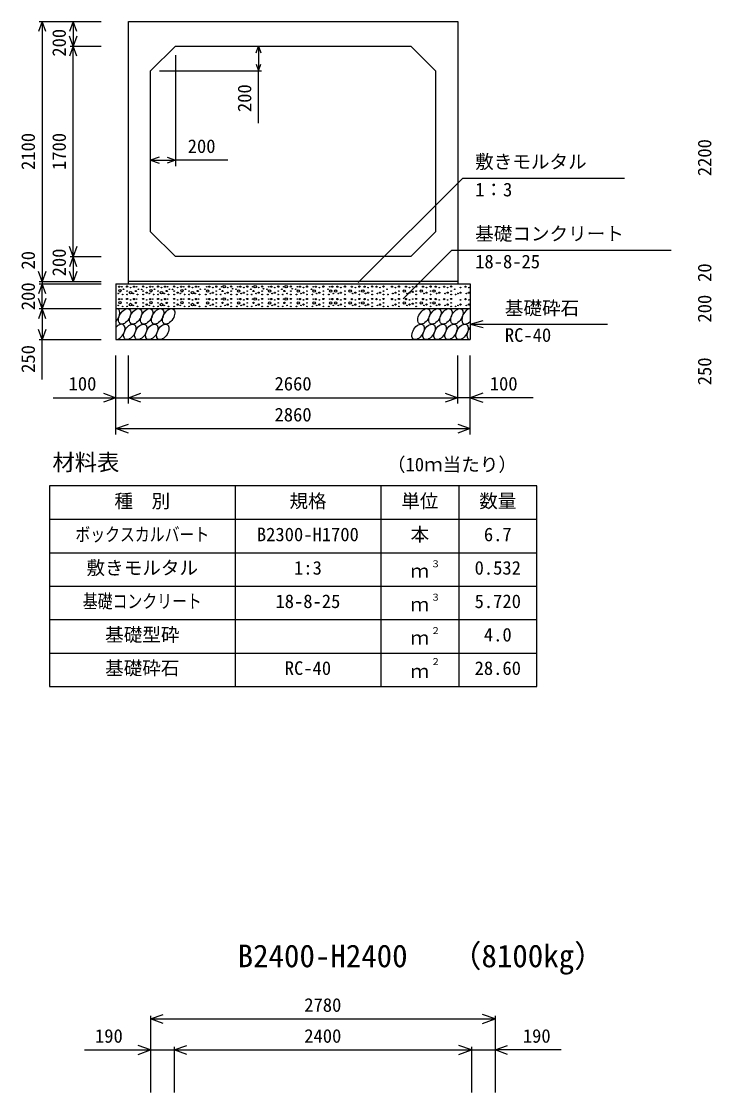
# Model space of a CAD drawing. Units: millimetres, scale not verified. Extents: x -100800 to 100800, y -35640 to 35640.
# Drawn here: x 15906 to 21477, y 9158 to 17810 of the extents above; entities that cross this region are included whole.
import ezdxf
from ezdxf.enums import TextEntityAlignment as Align

# ---------------------------------------------------------------- set-up
doc = ezdxf.new("R2010")
doc.units = ezdxf.units.MM
doc.header["$LTSCALE"] = 120
for name, color, linetype, lineweight in [('0-0_DIM', 7, 'Continuous', 25), ('0-2_HATCH', 6, 'Continuous', 25), ('0-3_HYO', 3, 'Continuous', 25), ('0-4_HYO2', 4, 'Continuous', 25), ('0-5_OUTLINE', 3, 'Continuous', 25), ('0-7_TXT', 7, 'Continuous', 25)]:
    doc.layers.add(name, color=color, linetype=linetype, lineweight=lineweight)
doc.styles.add('ＭＳ ゴシック', font='')
doc.styles.get('ＭＳ ゴシック').set_extended_font_data('MS Gothic')

msp = doc.modelspace()

# ---------------------------------------------------------------- linework, layer by layer
at = {"layer": '0-0_DIM'}
for p, q in [((16049, 17810.3), (16549.1, 17810.3)), ((16073, 17810.3), (16073, 15710.3)), ((16323, 17810.3), (16323, 17610.3)), ((16299, 17610.3), (16549.1, 17610.3)), ((16323, 15910.3), (16323, 17610.3)), ((17819.5, 17610.3), (17819.5, 17410.3)), ((17149.1, 17538.3), (17149.1, 16641.7)), ((17021.1, 17410.3), (17843.5, 17410.3)), ((17819.5, 16989.5), (17819.5, 17410.3)), ((16949.1, 16689.7), (17149.1, 16689.7)), ((17573.2, 16689.7), (17149.1, 16689.7)), ((19469, 16544.2), (18624.9, 15700.2)), ((19469, 16544.2), (20774.7, 16544.2)), ((19381.3, 15963.1), (18988.5, 15570.3)), ((19381.3, 15963.1), (21150.3, 15963.1)), ((16299, 15910.3), (16549.1, 15910.3)), ((16323, 15910.3), (16323, 15710.3)), ((16049, 15710.3), (16549.1, 15710.3)), ((16049, 15690.3), (16549.1, 15690.3)), ((16073, 15710.3), (16073, 15690.3)), ((16073, 15490.3), (16073, 15690.3)), ((16049, 15490.3), (16549.1, 15490.3)), ((16073, 15490.3), (16073, 15240.3)), ((19529.1, 15365.3), (19633.4, 15393.3)), ((19529.1, 15365.3), (20638, 15365.3)), ((19529.1, 15365.3), (19633.4, 15337.3)), ((16049, 15240.3), (16549.1, 15240.3)), ((16073, 14918.2), (16073, 15240.3)), ((16669.1, 14473.1), (16669.1, 15112.7)), ((16769.1, 14723.1), (16769.1, 15112.7)), ((19429.1, 14723.1), (19429.1, 15112.7)), ((19529.1, 14473.1), (19529.1, 15112.7)), ((16161.1, 14771.1), (16669.1, 14771.1)), ((16669.1, 14771.1), (16769.1, 14771.1)), ((16769.1, 14771.1), (19429.1, 14771.1)), ((16669.1, 14521.1), (19529.1, 14521.1)), ((16949.1, 9776.6), (16949.1, 9158)), ((16949.1, 9752.6), (19729.1, 9752.6)), ((19729.1, 9776.6), (19729.1, 9158)), ((17139.1, 9526.6), (17139.1, 9158)), ((19539.1, 9526.6), (19539.1, 9158)), ((16416.4, 9502.6), (16949.1, 9502.6)), ((20261.8, 9502.6), (19729.1, 9502.6))]:
    msp.add_line(p, q, dxfattribs=at)
for points in [[(16102.6, 17729.1), (16073, 17810.3), (16043.5, 17729.1)], [(16352.6, 17729.1), (16323, 17810.3), (16293.5, 17729.1)], [(16352.6, 17691.5), (16323, 17610.3), (16293.5, 17691.5)], [(16352.6, 17529.1), (16323, 17610.3), (16293.5, 17529.1)], [(17799.8, 17556.2), (17819.5, 17610.3), (17839.2, 17556.2)], [(17799.8, 17464.4), (17819.5, 17410.3), (17839.2, 17464.4)], [(17016.8, 16714.3), (16949.1, 16689.7), (17016.8, 16665)], [(17081.4, 16714.3), (17149.1, 16689.7), (17081.4, 16665)], [(16352.6, 15991.5), (16323, 15910.3), (16293.5, 15991.5)], [(16352.6, 15829.1), (16323, 15910.3), (16293.5, 15829.1)], [(16102.6, 15791.5), (16073, 15710.3), (16043.5, 15791.5)], [(16352.6, 15791.5), (16323, 15710.3), (16293.5, 15791.5)], [(16102.6, 15609.1), (16073, 15690.3), (16043.5, 15609.1)], [(16102.6, 15571.5), (16073, 15490.3), (16043.5, 15571.5)], [(16102.6, 15409.1), (16073, 15490.3), (16043.5, 15409.1)], [(16102.6, 15321.5), (16073, 15240.3), (16043.5, 15321.5)], [(16567.6, 14808), (16669.1, 14771.1), (16567.6, 14734.1)], [(16870.6, 14734.1), (16769.1, 14771.1), (16870.6, 14808)], [(19327.6, 14808), (19429.1, 14771.1), (19327.6, 14734.1)], [(19630.6, 14808), (19529.1, 14771.1), (19630.6, 14734.1)], [(20037.1, 14771.1), (19529.1, 14771.1), (19429.1, 14771.1)], [(16770.6, 14484.1), (16669.1, 14521.1), (16770.6, 14558)], [(19427.6, 14558), (19529.1, 14521.1), (19427.6, 14484.1)], [(17050.6, 9715.7), (16949.1, 9752.6), (17050.6, 9789.6)], [(19627.6, 9715.7), (19729.1, 9752.6), (19627.6, 9789.6)], [(16847.6, 9465.7), (16949.1, 9502.6), (16847.6, 9539.6)], [(17240.6, 9465.7), (17139.1, 9502.6), (17240.6, 9539.6)], [(19437.6, 9465.7), (19539.1, 9502.6), (19437.6, 9539.6)], [(19830.6, 9465.7), (19729.1, 9502.6), (19830.6, 9539.6)], [(16949.1, 9502.6), (17139.1, 9502.6), (19539.1, 9502.6), (19729.1, 9502.6)]]:
    msp.add_lwpolyline(points, dxfattribs=at)
at = {"layer": '0-2_HATCH'}
for centre, radius in [((16695.1, 15667.5), 5), ((16716.2, 15667.5), 2.5), ((16759.1, 15668.4), 5), ((16787.1, 15660.5), 2.5), ((16815.1, 15667.5), 5), ((16836.2, 15667.5), 2.5), ((16889.1, 15668.4), 5), ((16917.1, 15660.5), 2.5), ((16945.1, 15667.5), 5), ((16966.2, 15667.5), 2.5), ((17009.1, 15668.4), 5), ((17037.1, 15660.5), 2.5), ((17065.1, 15667.5), 5), ((17086.2, 15667.5), 2.5), ((17139.1, 15668.4), 5), ((17167.1, 15660.5), 2.5), ((17195.1, 15667.5), 5), ((17216.2, 15667.5), 2.5), ((17259.1, 15668.4), 5), ((17287.1, 15660.5), 2.5), ((17315.1, 15667.5), 5), ((17336.2, 15667.5), 2.5), ((17402, 15667.5), 2.5), ((17423.1, 15667.5), 5), ((17451.1, 15660.5), 2.5), ((17479.1, 15668.4), 5), ((17522, 15667.5), 2.5), ((17543.1, 15667.5), 10), ((17571.1, 15660.5), 2.5), ((17599.1, 15668.4), 5), ((17652, 15667.5), 2.5), ((17673.1, 15667.5), 5), ((17701.1, 15660.5), 2.5), ((17729.1, 15668.4), 5), ((17772, 15667.5), 2.5), ((17793.1, 15667.5), 10), ((17821.1, 15660.5), 2.5), ((17849.1, 15668.4), 5), ((17902, 15667.5), 2.5), ((17923.1, 15667.5), 5), ((17951.1, 15660.5), 2.5), ((17979.1, 15668.4), 5), ((18022, 15667.5), 2.5), ((18043.1, 15667.5), 10), ((18081, 15668.4), 5), ((18133.9, 15667.5), 2.5), ((18154.9, 15667.5), 5), ((18182.9, 15660.5), 2.5), ((18211, 15668.4), 5), ((18261.9, 15667.5), 2.5), ((18282.9, 15667.5), 5), ((18311, 15660.5), 2.5), ((18343.9, 15668.4), 5), ((18394.8, 15667.5), 2.5), ((18415.9, 15667.5), 5), ((18456.5, 15667.5), 5), ((18484.6, 15660.5), 2.5), ((18517.5, 15668.4), 5), ((18573.4, 15667.5), 5), ((18601.4, 15660.5), 2.5), ((18634.3, 15668.4), 5), ((18676.1, 15667.5), 5), ((18704.1, 15660.5), 2.5), ((18737, 15668.4), 5), ((18772.3, 15667.5), 5), ((18800.3, 15660.5), 2.5), ((18828.4, 15668.4), 5), ((18897.1, 15667.5), 5), ((18925.1, 15660.5), 2.5), ((18953.2, 15668.4), 5), ((19010.5, 15667.5), 5), ((19038.6, 15660.5), 2.5), ((19064.7, 15667.5), 2.5), ((19092, 15668.4), 5), ((19147.9, 15667.5), 5), ((19176, 15660.5), 2.5), ((19208.9, 15668.4), 5), ((19250.6, 15667.5), 5), ((19278.7, 15660.5), 2.5), ((19318.4, 15667.5), 5), ((19346.4, 15660.5), 2.5), ((19374.5, 15668.4), 5), ((19450.4, 15660.5), 2.5), ((19490.2, 15667.5), 5), ((19518.2, 15660.5), 2.5), ((16688.1, 15612.3), 2.5), ((16701.7, 15634.5), 10), ((16723.2, 15604.4), 2.5), ((16730.2, 15646.5), 2.5), ((16759.1, 15632.5), 2.5), ((16759.1, 15604.4), 2.5), ((16787.1, 15619.3), 10), ((16808.1, 15612.3), 2.5), ((16829.2, 15632.5), 5), ((16843.2, 15604.4), 2.5), ((16850.2, 15646.5), 2.5), ((16876.7, 15645.6), 2.5), ((16889.1, 15632.5), 2.5), ((16889.1, 15604.4), 2.5), ((16917.1, 15619.3), 5), ((16938.1, 15612.3), 2.5), ((16951.7, 15634.5), 10), ((16973.2, 15604.4), 2.5), ((16980.2, 15646.5), 2.5), ((17009.1, 15632.5), 2.5), ((17009.1, 15604.4), 2.5), ((17037.1, 15619.3), 10), ((17058.1, 15612.3), 2.5), ((17079.2, 15632.5), 5), ((17093.2, 15604.4), 2.5), ((17100.2, 15646.5), 2.5), ((17126.7, 15645.6), 2.5), ((17139.1, 15632.5), 2.5), ((17139.1, 15604.4), 2.5), ((17167.1, 15619.3), 5), ((17188.1, 15612.3), 2.5), ((17201.7, 15634.5), 10), ((17223.2, 15604.4), 2.5), ((17230.2, 15646.5), 2.5), ((17259.1, 15632.5), 2.5), ((17259.1, 15604.4), 2.5), ((17287.1, 15619.3), 10), ((17308.1, 15612.3), 2.5), ((17329.2, 15632.5), 5), ((17343.2, 15604.4), 2.5), ((17350.2, 15646.5), 2.5), ((17388, 15646.5), 2.5), ((17395, 15604.4), 2.5), ((17409, 15632.5), 10), ((17430.1, 15612.3), 2.5), ((17451.1, 15619.3), 5), ((17479.1, 15632.5), 2.5), ((17479.1, 15604.4), 2.5), ((17508, 15646.5), 2.5), ((17515, 15604.4), 2.5), ((17529, 15632.5), 5), ((17543.1, 15567.5), 10), ((17550.1, 15612.3), 2.5), ((17571.1, 15619.3), 5), ((17599.1, 15632.5), 2.5), ((17599.1, 15604.4), 2.5), ((17610.5, 15650.8), 2.5), ((17638, 15646.5), 2.5), ((17645, 15604.4), 2.5), ((17659, 15632.5), 10), ((17680.1, 15612.3), 2.5), ((17701.1, 15619.3), 5), ((17729.1, 15632.5), 2.5), ((17729.1, 15604.4), 2.5), ((17758, 15646.5), 2.5), ((17765, 15604.4), 2.5), ((17779, 15632.5), 5), ((17793.1, 15567.5), 10), ((17800.1, 15612.3), 2.5), ((17821.1, 15619.3), 5), ((17849.1, 15632.5), 2.5), ((17849.1, 15604.4), 2.5), ((17860.5, 15650.8), 2.5), ((17888, 15646.5), 2.5), ((17895, 15604.4), 2.5), ((17909, 15632.5), 10), ((17930.1, 15612.3), 2.5), ((17951.1, 15619.3), 5), ((17979.1, 15632.5), 2.5), ((17979.1, 15604.4), 2.5), ((18008, 15646.5), 2.5), ((18015, 15604.4), 2.5), ((18029, 15632.5), 5), ((18043.1, 15567.5), 10), ((18050.1, 15612.3), 2.5), ((18081, 15632.5), 2.5), ((18081, 15604.4), 2.5), ((18092.3, 15650.8), 2.5), ((18119.8, 15646.5), 2.5), ((18126.8, 15604.4), 2.5), ((18140.9, 15632.5), 10), ((18161.9, 15612.3), 2.5), ((18182.9, 15619.3), 5), ((18211, 15632.5), 2.5), ((18211, 15604.4), 2.5), ((18247.9, 15646.5), 2.5), ((18254.9, 15604.4), 2.5), ((18268.9, 15632.5), 10), ((18290, 15612.3), 2.5), ((18311, 15619.3), 5), ((18343.9, 15632.5), 2.5), ((18343.9, 15604.4), 2.5), ((18380.8, 15646.5), 2.5), ((18387.8, 15604.4), 2.5), ((18401.9, 15632.5), 10), ((18422.9, 15612.3), 2.5), ((18442.5, 15632.5), 10), ((18463.6, 15612.3), 2.5), ((18484.6, 15619.3), 5), ((18517.5, 15632.5), 2.5), ((18517.5, 15604.4), 2.5), ((18559.4, 15632.5), 10), ((18580.4, 15612.3), 2.5), ((18601.4, 15619.3), 5), ((18634.3, 15632.5), 2.5), ((18634.3, 15604.4), 2.5), ((18662.1, 15632.5), 10), ((18683.1, 15612.3), 2.5), ((18704.1, 15619.3), 5), ((18737, 15632.5), 2.5), ((18737, 15604.4), 2.5), ((18779.3, 15612.3), 2.5), ((18800.3, 15619.3), 5), ((18828.4, 15632.5), 2.5), ((18828.4, 15604.4), 2.5), ((18857.2, 15646.5), 2.5), ((18864.2, 15604.4), 2.5), ((18904.1, 15612.3), 2.5), ((18925.1, 15619.3), 5), ((18953.2, 15632.5), 2.5), ((18953.2, 15604.4), 2.5), ((18996.5, 15632.5), 10), ((19017.5, 15612.3), 2.5), ((19038.6, 15619.3), 5), ((19064.7, 15626.3), 5), ((19092, 15632.5), 2.5), ((19092, 15604.4), 2.5), ((19133.9, 15632.5), 10), ((19155, 15612.3), 2.5), ((19176, 15619.3), 5), ((19208.9, 15632.5), 2.5), ((19208.9, 15604.4), 2.5), ((19236.6, 15632.5), 10), ((19257.6, 15612.3), 2.5), ((19278.7, 15619.3), 5), ((19325.4, 15612.3), 2.5), ((19346.4, 15619.3), 5), ((19374.5, 15632.5), 2.5), ((19374.5, 15604.4), 2.5), ((19403.4, 15646.5), 2.5), ((19410.4, 15604.4), 2.5), ((19429.4, 15612.3), 2.5), ((19450.4, 15619.3), 5), ((19497.2, 15612.3), 2.5), ((19518.2, 15619.3), 5), ((16688.1, 15516.2), 2.5), ((16695.1, 15567.5), 5), ((16701.7, 15538.4), 10), ((16716.2, 15567.5), 2.5), ((16723.2, 15508.4), 2.5), ((16759.1, 15568.4), 5), ((16759.1, 15536.4), 2.5), ((16759.1, 15508.4), 2.5), ((16787.1, 15523.2), 10), ((16787.1, 15560.5), 2.5), ((16808.1, 15516.2), 2.5), ((16815.1, 15567.5), 5), ((16829.2, 15536.4), 5), ((16836.2, 15567.5), 2.5), ((16843.2, 15508.4), 2.5), ((16889.1, 15568.4), 5), ((16889.1, 15536.4), 2.5), ((16889.1, 15508.4), 2.5), ((16917.1, 15523.2), 5), ((16917.1, 15560.5), 2.5), ((16938.1, 15516.2), 2.5), ((16945.1, 15567.5), 5), ((16951.7, 15538.4), 10), ((16966.2, 15567.5), 2.5), ((16973.2, 15508.4), 2.5), ((17009.1, 15568.4), 5), ((17009.1, 15536.4), 2.5), ((17009.1, 15508.4), 2.5), ((17037.1, 15523.2), 10), ((17037.1, 15560.5), 2.5), ((17058.1, 15516.2), 2.5), ((17065.1, 15567.5), 5), ((17079.2, 15536.4), 5), ((17086.2, 15567.5), 2.5), ((17093.2, 15508.4), 2.5), ((17139.1, 15568.4), 5), ((17139.1, 15536.4), 2.5), ((17139.1, 15508.4), 2.5), ((17167.1, 15523.2), 5), ((17167.1, 15560.5), 2.5), ((17188.1, 15516.2), 2.5), ((17195.1, 15567.5), 5), ((17201.7, 15538.4), 10), ((17216.2, 15567.5), 2.5), ((17223.2, 15508.4), 2.5), ((17259.1, 15568.4), 5), ((17259.1, 15536.4), 2.5), ((17259.1, 15508.4), 2.5), ((17287.1, 15523.2), 10), ((17287.1, 15560.5), 2.5), ((17308.1, 15516.2), 2.5), ((17315.1, 15567.5), 5), ((17329.2, 15536.4), 5), ((17336.2, 15567.5), 2.5), ((17343.2, 15508.4), 2.5), ((17395, 15508.4), 2.5), ((17409, 15536.4), 10), ((17402, 15567.5), 2.5), ((17423.1, 15567.5), 5), ((17430.1, 15516.2), 2.5), ((17451.1, 15523.2), 5), ((17451.1, 15560.5), 2.5), ((17479.1, 15568.4), 5), ((17479.1, 15536.4), 2.5), ((17479.1, 15508.4), 2.5), ((17515, 15508.4), 2.5), ((17522, 15567.5), 2.5), ((17529, 15536.4), 5), ((17550.1, 15516.2), 2.5), ((17571.1, 15523.2), 5), ((17571.1, 15560.5), 2.5), ((17599.1, 15568.4), 5), ((17599.1, 15536.4), 2.5), ((17599.1, 15508.4), 2.5), ((17645, 15508.4), 2.5), ((17659, 15536.4), 10), ((17652, 15567.5), 2.5), ((17673.1, 15567.5), 5), ((17680.1, 15516.2), 2.5), ((17701.1, 15523.2), 5), ((17701.1, 15560.5), 2.5), ((17729.1, 15568.4), 5), ((17729.1, 15536.4), 2.5), ((17729.1, 15508.4), 2.5), ((17765, 15508.4), 2.5), ((17772, 15567.5), 2.5), ((17779, 15536.4), 5), ((17800.1, 15516.2), 2.5), ((17821.1, 15523.2), 5), ((17821.1, 15560.5), 2.5), ((17849.1, 15568.4), 5), ((17849.1, 15536.4), 2.5), ((17849.1, 15508.4), 2.5), ((17895, 15508.4), 2.5), ((17909, 15536.4), 10), ((17902, 15567.5), 2.5), ((17923.1, 15567.5), 5), ((17930.1, 15516.2), 2.5), ((17951.1, 15523.2), 5), ((17951.1, 15560.5), 2.5), ((17979.1, 15568.4), 5), ((17979.1, 15536.4), 2.5), ((17979.1, 15508.4), 2.5), ((18015, 15508.4), 2.5), ((18022, 15567.5), 2.5), ((18029, 15536.4), 5), ((18050.1, 15516.2), 2.5), ((18081, 15568.4), 5), ((18081, 15536.4), 2.5), ((18081, 15508.4), 2.5), ((18126.8, 15508.4), 2.5), ((18140.9, 15536.4), 10), ((18133.9, 15567.5), 2.5), ((18154.9, 15567.5), 5), ((18161.9, 15516.2), 2.5), ((18182.9, 15523.2), 5), ((18182.9, 15560.5), 2.5), ((18211, 15568.4), 5), ((18211, 15536.4), 2.5), ((18211, 15508.4), 2.5), ((18254.9, 15508.4), 2.5), ((18268.9, 15536.4), 10), ((18261.9, 15567.5), 2.5), ((18282.9, 15567.5), 5), ((18290, 15516.2), 2.5), ((18311, 15523.2), 5), ((18311, 15560.5), 2.5), ((18343.9, 15568.4), 5), ((18343.9, 15536.4), 2.5), ((18343.9, 15508.4), 2.5), ((18387.8, 15508.4), 2.5), ((18401.9, 15536.4), 10), ((18394.8, 15567.5), 2.5), ((18415.9, 15567.5), 5), ((18422.9, 15516.2), 2.5), ((18442.5, 15536.4), 10), ((18456.5, 15567.5), 5), ((18463.6, 15516.2), 2.5), ((18484.6, 15523.2), 5), ((18484.6, 15560.5), 2.5), ((18517.5, 15568.4), 5), ((18517.5, 15536.4), 2.5), ((18517.5, 15508.4), 2.5), ((18559.4, 15536.4), 10), ((18573.4, 15567.5), 5), ((18580.4, 15516.2), 2.5), ((18601.4, 15523.2), 5), ((18601.4, 15560.5), 2.5), ((18634.3, 15568.4), 5), ((18634.3, 15536.4), 2.5), ((18634.3, 15508.4), 2.5), ((18662.1, 15536.4), 10), ((18676.1, 15567.5), 5), ((18683.1, 15516.2), 2.5), ((18704.1, 15523.2), 5), ((18704.1, 15560.5), 2.5), ((18737, 15568.4), 5), ((18737, 15536.4), 2.5), ((18737, 15508.4), 2.5), ((18772.3, 15567.5), 5), ((18779.3, 15516.2), 2.5), ((18800.3, 15523.2), 5), ((18800.3, 15560.5), 2.5), ((18828.4, 15568.4), 5), ((18828.4, 15536.4), 2.5), ((18828.4, 15508.4), 2.5), ((18864.2, 15508.4), 2.5), ((18897.1, 15567.5), 5), ((18904.1, 15516.2), 2.5), ((18925.1, 15523.2), 5), ((18925.1, 15560.5), 2.5), ((18953.2, 15568.4), 5), ((18953.2, 15536.4), 2.5), ((18953.2, 15508.4), 2.5), ((18996.5, 15536.4), 10), ((19010.5, 15567.5), 5), ((19017.5, 15516.2), 2.5), ((19038.6, 15523.2), 5), ((19038.6, 15560.5), 2.5), ((19064.7, 15530.2), 5), ((19064.7, 15567.5), 2.5), ((19092, 15568.4), 5), ((19092, 15536.4), 2.5), ((19092, 15508.4), 2.5), ((19133.9, 15536.4), 10), ((19147.9, 15567.5), 5), ((19155, 15516.2), 2.5), ((19176, 15523.2), 5), ((19176, 15560.5), 2.5), ((19208.9, 15568.4), 5), ((19208.9, 15536.4), 2.5), ((19208.9, 15508.4), 2.5), ((19236.6, 15536.4), 10), ((19250.6, 15567.5), 5), ((19257.6, 15516.2), 2.5), ((19278.7, 15523.2), 5), ((19278.7, 15560.5), 2.5), ((19318.4, 15567.5), 5), ((19325.4, 15516.2), 2.5), ((19346.4, 15523.2), 5), ((19346.4, 15560.5), 2.5), ((19374.5, 15568.4), 5), ((19374.5, 15536.4), 2.5), ((19374.5, 15508.4), 2.5), ((19410.4, 15508.4), 2.5), ((19429.4, 15516.2), 2.5), ((19450.4, 15523.2), 5), ((19450.4, 15560.5), 2.5), ((19490.2, 15567.5), 5), ((19497.2, 15516.2), 2.5), ((19518.2, 15523.2), 5), ((19518.2, 15560.5), 2.5)]:
    msp.add_circle(centre, radius, dxfattribs=at)
for centre, start_param, end_param in [((16650.8, 15427.8), 4.335544, 6.724593), ((19509.8, 15427.8), 0.419949, 4.357003), ((16692.3, 15302.8), 3.496422, 7.58605), ((19551.4, 15302.8), 1.28053, 3.496422)]:
    msp.add_ellipse(centre, major_axis=(36.4, 58.9), ratio=0.5792, start_param=start_param, end_param=end_param, dxfattribs=at)
for centre in [(16739.5, 15427.8), (16828.2, 15427.8), (16916.9, 15427.8), (17005.6, 15427.8), (17094.3, 15427.8), (19155, 15427.8), (19243.7, 15427.8), (19332.4, 15427.8), (19421.1, 15427.8), (16781, 15302.8), (16869.7, 15302.8), (16958.4, 15302.8), (17047.1, 15302.8), (19107.9, 15302.8), (19196.6, 15302.8), (19285.3, 15302.8), (19374, 15302.8), (19462.7, 15302.8)]:
    msp.add_ellipse(centre, major_axis=(36.4, 58.9), ratio=0.5792, dxfattribs=at)
at = {"layer": '0-3_HYO'}
for p, q in [((17631.6, 14058.6), (17631.6, 12438.6)), ((18806.6, 14058.6), (18806.6, 12438.6)), ((19436.6, 14058.6), (19436.6, 12438.6)), ((16131.6, 13788.6), (20066.6, 13788.6))]:
    msp.add_line(p, q, dxfattribs=at)
msp.add_lwpolyline([(16131.6, 12438.6), (20066.6, 12438.6), (20066.6, 14058.6), (16131.6, 14058.6)], close=True, dxfattribs=at)
at = {"layer": '0-4_HYO2'}
for p, q in [((16131.6, 13518.6), (20066.6, 13518.6)), ((16131.6, 13248.6), (20066.6, 13248.6)), ((16131.6, 12978.6), (20066.6, 12978.6)), ((16131.6, 12708.6), (20066.6, 12708.6))]:
    msp.add_line(p, q, dxfattribs=at)
at = {"layer": '0-5_OUTLINE'}
for p, q in [((16769.1, 15690.3), (16769.1, 17810.3)), ((17149.1, 17610.3), (16949.1, 17410.3)), ((17149.1, 17610.3), (19049.1, 17610.3)), ((19249.1, 17410.3), (19049.1, 17610.3)), ((16949.1, 16110.3), (16949.1, 17410.3)), ((19249.1, 17410.3), (19249.1, 16110.3)), ((17149.1, 15910.3), (16949.1, 16110.3)), ((19249.1, 16110.3), (19049.1, 15910.3)), ((19049.1, 15910.3), (17149.1, 15910.3)), ((16669.1, 15690.3), (16669.1, 15240.3)), ((16669.1, 15690.3), (19529.1, 15690.3)), ((19429.1, 15710.3), (16769.1, 15710.3)), ((19529.1, 15690.3), (19529.1, 15240.3)), ((16669.1, 15490.3), (19529.1, 15490.3)), ((16669.1, 15240.3), (19529.1, 15240.3))]:
    msp.add_line(p, q, dxfattribs=at)
msp.add_lwpolyline([(16769.1, 17810.3), (19429.1, 17810.3), (19429.1, 15690.3)], dxfattribs=at)

# ---------------------------------------------------------------- texts
at = {"layer": '0-0_DIM', "style": 'ＭＳ ゴシック'}
for s, p in [('200', (16298, 17525.6)), ('200', (17794.5, 17078)), ('2100', (16048, 16610.3)), ('1700', (16298, 16610.3)), ('2200', (21508, 16560.3)), ('20', (16048, 15806.2)), ('200', (16298, 15751.1)), ('20', (21508, 15706.2)), ('200', (16048, 15477.8)), ('200', (21508, 15377.8)), ('250', (16048, 14971.5)), ('250', (21508, 14871.5))]:
    msp.add_text(s, height=110, rotation=90, dxfattribs=at).set_placement(p, align=Align.BOTTOM_LEFT)
for s, p in [('200', (17248.3, 16714.7)), ('敷きモルタル', (19568.6, 16589.2)), ('1：3', (19568.6, 16364)), ('基礎コンクリート', (19568.6, 16008)), ('18-8-25', (19568.6, 15782.9)), ('基礎砕石', (19808.3, 15406.5)), ('RC-40', (19808.3, 15188.9)), ('100', (16286.7, 14796.1)), ('2660', (17949.1, 14796.1)), ('100', (19686.5, 14796.1)), ('2860', (17949.1, 14546.1)), ('2780', (18189.1, 9777.6)), ('190', (16499.8, 9527.6)), ('2400', (18189.1, 9527.6)), ('190', (19953.4, 9527.6))]:
    msp.add_text(s, height=110, dxfattribs=at).set_placement(p, align=Align.BOTTOM_LEFT)
at = {"layer": '0-7_TXT', "style": 'ＭＳ ゴシック'}
for s, height, p in [('材料表', 132, (16156.6, 14143.6)), ('（10ｍ当たり）', 110, (18856.6, 14143.6)), ('種\u3000別', 110, (16656.6, 13848.6)), ('規格', 110, (18069.1, 13848.6)), ('単位', 110, (18971.6, 13848.6)), ('数量', 110, (19601.6, 13848.6)), ('B2300-H1700', 110, (17806.6, 13578.6)), ('本', 110, (19046.6, 13578.6)), ('6.7', 110, (19639.1, 13578.6)), ('敷きモルタル', 110, (16431.6, 13308.6)), ('1:3', 110, (18106.6, 13308.6)), ('３', 55, (19210.5, 13384.5)), ('0.532', 110, (19564.1, 13308.6)), ('ｍ', 110, (19046.6, 13283.6)), ('18-8-25', 110, (17956.6, 13038.6)), ('３', 55, (19210.5, 13114.5)), ('5.720', 110, (19564.1, 13038.6)), ('ｍ', 110, (19046.6, 13013.6)), ('基礎型砕', 110, (16581.6, 12768.6)), ('２', 55, (19210.5, 12844.5)), ('4.0', 110, (19639.1, 12768.6)), ('ｍ', 110, (19046.6, 12743.6)), ('基礎砕石', 110, (16581.6, 12498.6)), ('RC-40', 110, (18031.6, 12498.6)), ('２', 55, (19210.5, 12594.5)), ('28.60', 110, (19564.1, 12498.6)), ('ｍ', 110, (19046.6, 12473.6)), ('（8100kg）', 183.3, (19369.3, 10115.3)), ('B2400-H2400', 183.3, (17651.6, 10115.3))]:
    msp.add_text(s, height=height, dxfattribs=at).set_placement(p, align=Align.BOTTOM_LEFT)
at = {"layer": '0-7_TXT', "style": 'ＭＳ ゴシック', "width": 0.8}
for s, p in [('ボックスカルバート', (16341.6, 13578.6)), ('基礎コンクリート', (16401.6, 13038.6))]:
    msp.add_text(s, height=110, dxfattribs=at).set_placement(p, align=Align.BOTTOM_LEFT)

doc.saveas('drawing.dxf')
